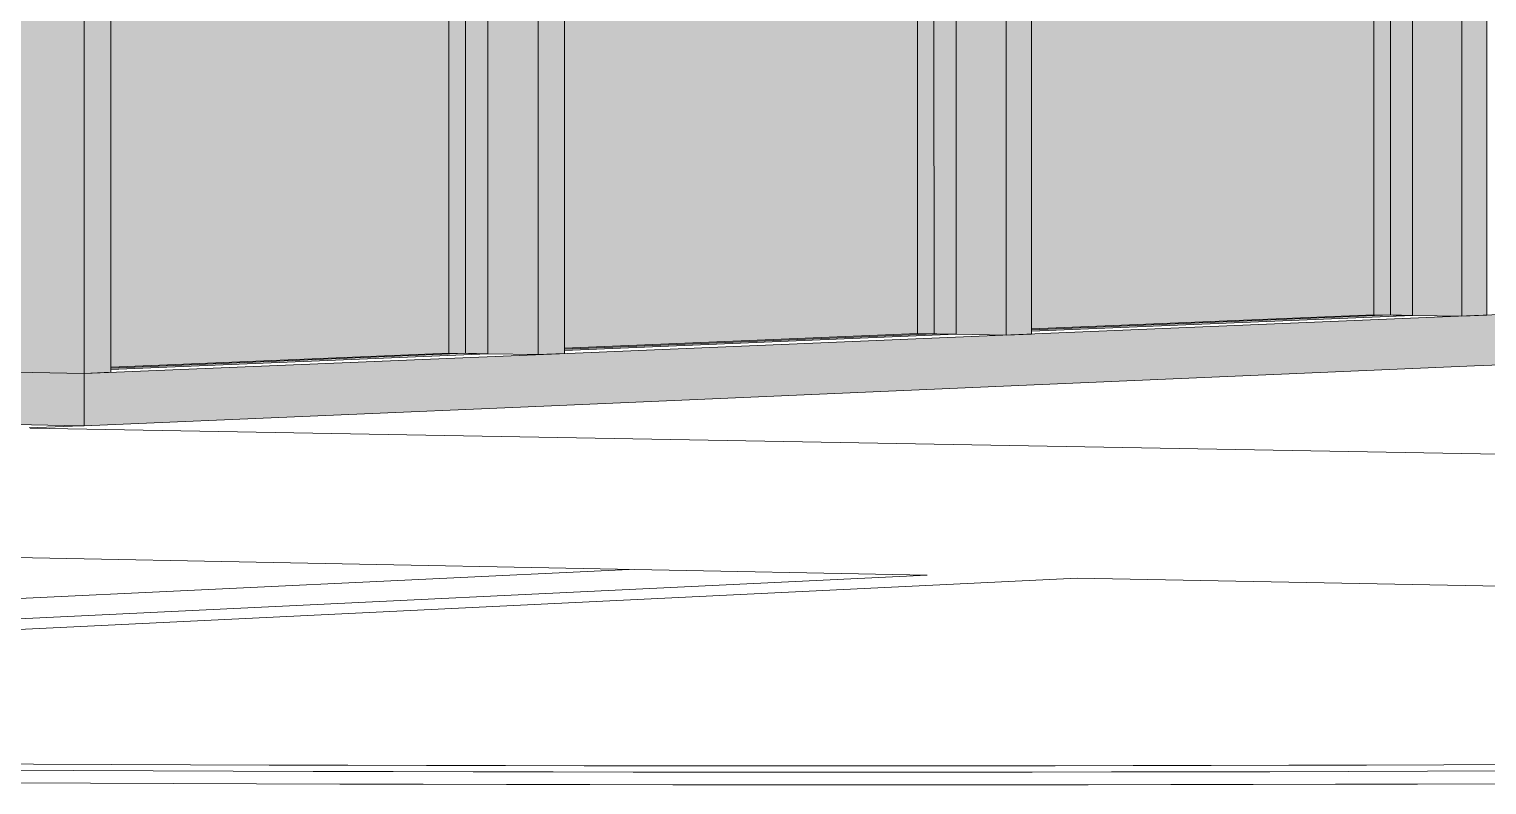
# Model space of a CAD drawing. Header units: inches. Extents: x 31156 to 31160, y -65 to 66.
# Drawn here: x 31156.24284 to 31156.27276, y 59.12702 to 59.14253 of the extents above; entities that cross this region are included whole.
import ezdxf

# ---------------------------------------------------------------- set-up
doc = ezdxf.new("R2010")
doc.units = ezdxf.units.IN
doc.header["$MEASUREMENT"] = 0
for name, color, linetype, lineweight in [('A-GLAZ-CURT', 52, 'Continuous', 9), ('A-GLAZ-CWMG', 51, 'Continuous', 9), ('C-BLDG-PADS', 91, 'Continuous', 9), ('C-TOPO', 7, 'Continuous', 9), ('Conc', 7, 'Continuous', 9), ('EOP-PR', 4, 'Continuous', 9)]:
    doc.layers.add(name, color=color, linetype=linetype, lineweight=lineweight)

msp = doc.modelspace()

# ---------------------------------------------------------------- hatches: boundary and pattern name
at = {"layer": 'A-GLAZ-CURT', "lineweight": 5, "transparency": 33554458}
for points in [[(31156.244516, 59.135543), (31156.252254, 59.135876), (31156.252253, 59.185715), (31156.244515, 59.185914), (31156.244516, 59.13586)], [(31156.253826, 59.13593), (31156.261865, 59.136263), (31156.261863, 59.185468), (31156.253825, 59.185675), (31156.253826, 59.136259)], [(31156.263414, 59.136327), (31156.271229, 59.136651), (31156.271227, 59.185227), (31156.263413, 59.185428), (31156.263414, 59.136647)]]:
    msp.add_hatch(color=256, dxfattribs=at).paths.add_polyline_path(points, flags=0)
at = {"layer": 'A-GLAZ-CWMG', "lineweight": 5}
for points in [[(31156.243964, 59.135459), (31156.243963, 59.186504), (31156.242114, 59.186483), (31156.242115, 59.135491), (31156.242838, 59.135479), (31156.242838, 59.135479)], [(31156.243964, 59.135459), (31156.244515, 59.135482), (31156.244514, 59.186489), (31156.243963, 59.186504), (31156.243964, 59.135878)], [(31156.252254, 59.135864), (31156.252253, 59.185715), (31156.251451, 59.185707), (31156.251452, 59.135878), (31156.251563, 59.135876)], [(31156.253287, 59.135847), (31156.253286, 59.185726), (31156.252253, 59.185715), (31156.252254, 59.135864), (31156.252627, 59.135858)], [(31156.253287, 59.135847), (31156.253825, 59.135876), (31156.253824, 59.185712), (31156.253286, 59.185726), (31156.253287, 59.135876)], [(31156.261865, 59.136263), (31156.261863, 59.185468), (31156.261067, 59.185459), (31156.261068, 59.136276)], [(31156.26289, 59.136246), (31156.262888, 59.185478), (31156.261863, 59.185468), (31156.261865, 59.136263), (31156.262234, 59.136257)], [(31156.26289, 59.136246), (31156.263413, 59.136268), (31156.263412, 59.185465), (31156.262888, 59.185478), (31156.262889, 59.145462)], [(31156.271229, 59.136651), (31156.271227, 59.185227), (31156.270437, 59.185219), (31156.270438, 59.136664)], [(31156.272246, 59.136635), (31156.272244, 59.185237), (31156.271227, 59.185227), (31156.271229, 59.136651), (31156.271596, 59.136645)], [(31156.272246, 59.136635), (31156.272756, 59.136656), (31156.272755, 59.185224), (31156.272244, 59.185237), (31156.272246, 59.145238)], [(31156.272501, 59.135615), (31156.281614, 59.136007), (31156.281614, 59.137024), (31156.272501, 59.136645), (31156.272501, 59.135872)], [(31156.263151, 59.135213), (31156.272501, 59.135615), (31156.272501, 59.136645), (31156.263151, 59.136257), (31156.263151, 59.135874)], [(31156.253556, 59.134801), (31156.263151, 59.135213), (31156.263151, 59.136257), (31156.253556, 59.135858)], [(31156.243964, 59.134388), (31156.253556, 59.134801), (31156.253556, 59.135858), (31156.243964, 59.135459)]]:
    msp.add_hatch(color=256, dxfattribs=at).paths.add_polyline_path(points, flags=0)
at = {"layer": 'A-GLAZ-CWMG'}
h = msp.add_hatch(color=256, dxfattribs=at)
h.paths.add_polyline_path([(31156.243906, 59.134386), (31156.243964, 59.134388), (31156.243964, 59.135459), (31156.242838, 59.135479), (31156.242838, 59.134405)], flags=0)
h.paths.add_polyline_path([(31156.242838, 59.134405), (31156.242838, 59.135479), (31156.242115, 59.135491), (31156.242115, 59.134418), (31156.242355, 59.134413)], flags=0)

# ---------------------------------------------------------------- linework, layer by layer
at = {"layer": 'A-GLAZ-CURT'}
for p, q in [((31156.251795, 59.18571), (31156.251796, 59.135872)), ((31156.252254, 59.135864), (31156.252253, 59.185715)), ((31156.261408, 59.185463), (31156.261409, 59.136271)), ((31156.261865, 59.136263), (31156.261863, 59.185468)), ((31156.270776, 59.185222), (31156.270777, 59.136659)), ((31156.271229, 59.136651), (31156.271227, 59.185227)), ((31156.263414, 59.136327), (31156.271229, 59.136651)), ((31156.270777, 59.136659), (31156.263415, 59.136354)), ((31156.270777, 59.136659), (31156.271229, 59.136651)), ((31156.261409, 59.136271), (31156.253826, 59.135956)), ((31156.253826, 59.13593), (31156.261865, 59.136263)), ((31156.261409, 59.136271), (31156.261865, 59.136263)), ((31156.251796, 59.135872), (31156.244516, 59.13557)), ((31156.244516, 59.135543), (31156.252254, 59.135864)), ((31156.251796, 59.135872), (31156.252254, 59.135864))]:
    msp.add_line(p, q, dxfattribs=at)
at = {"layer": 'A-GLAZ-CWMG'}
for p, q in [((31156.243963, 59.186504), (31156.243964, 59.135459)), ((31156.244514, 59.186489), (31156.244515, 59.135482)), ((31156.251452, 59.135878), (31156.251451, 59.185707)), ((31156.253286, 59.185726), (31156.253287, 59.135847)), ((31156.253824, 59.185712), (31156.253825, 59.135869)), ((31156.261068, 59.136276), (31156.261067, 59.185459)), ((31156.262888, 59.185478), (31156.26289, 59.136246)), ((31156.263412, 59.185465), (31156.263413, 59.136268)), ((31156.270438, 59.136664), (31156.270437, 59.185219)), ((31156.272244, 59.185237), (31156.272246, 59.136635)), ((31156.272755, 59.185224), (31156.272756, 59.136656)), ((31156.272501, 59.136645), (31156.281614, 59.137024)), ((31156.263151, 59.136257), (31156.272501, 59.136645)), ((31156.263415, 59.136373), (31156.270438, 59.136664)), ((31156.271229, 59.136651), (31156.270438, 59.136664)), ((31156.272246, 59.136635), (31156.271229, 59.136651)), ((31156.272756, 59.136656), (31156.272246, 59.136635)), ((31156.253556, 59.135858), (31156.263151, 59.136257)), ((31156.253826, 59.135976), (31156.261068, 59.136276)), ((31156.261865, 59.136263), (31156.261068, 59.136276)), ((31156.26289, 59.136246), (31156.261865, 59.136263)), ((31156.263413, 59.136268), (31156.26289, 59.136246)), ((31156.243964, 59.135459), (31156.253556, 59.135858)), ((31156.244517, 59.135591), (31156.251452, 59.135878)), ((31156.252254, 59.135864), (31156.251452, 59.135878)), ((31156.253287, 59.135847), (31156.252254, 59.135864)), ((31156.253825, 59.135869), (31156.253287, 59.135847)), ((31156.272501, 59.135612), (31156.281614, 59.136004)), ((31156.263151, 59.13521), (31156.272501, 59.135612)), ((31156.243964, 59.135459), (31156.242115, 59.135491)), ((31156.243964, 59.135459), (31156.242115, 59.135491)), ((31156.244515, 59.135482), (31156.243964, 59.135459)), ((31156.243964, 59.134385), (31156.243964, 59.135459)), ((31156.253556, 59.134797), (31156.263151, 59.13521)), ((31156.243964, 59.134385), (31156.253556, 59.134797)), ((31156.242115, 59.134418), (31156.243906, 59.134386)), ((31156.243906, 59.134386), (31156.243964, 59.134385))]:
    msp.add_line(p, q, dxfattribs=at)
at = {"layer": 'C-BLDG-PADS'}
msp.add_line((31156.242837, 59.13434), (31156.243906, 59.134386), dxfattribs=at)
at = {"layer": 'C-TOPO'}
msp.add_line((31156.242837, 59.13434), (31156.243906, 59.134386), dxfattribs=at)
msp.add_line((31156.242837, 59.13434), (31156.243906, 59.134386), dxfattribs=at)
at = {"layer": 'Conc'}
for p, q in [((31156.26127, 59.131319), (31155.599173, 59.144107)), ((31156.24286, 59.134337), (31156.286811, 59.133553)), ((31156.276219, 59.13103), (31156.264345, 59.131259))]:
    msp.add_line(p, q, dxfattribs=at)
at = {"layer": 'EOP-PR'}
for p, q in [((31156.199224, 59.128773), (31156.255151, 59.131437)), ((31156.205606, 59.128636), (31156.26127, 59.131319)), ((31156.208815, 59.128567), (31156.264345, 59.131259))]:
    msp.add_line(p, q, dxfattribs=at)
for points in [[(31156.241316, 59.127449, 0), (31156.242925, 59.127442, 0), (31156.244536, 59.127435, 0), (31156.246149, 59.127428, 0), (31156.247764, 59.127423, 0), (31156.249379, 59.127418, 0), (31156.250995, 59.127414, 0), (31156.252612, 59.12741, 0), (31156.254228, 59.127408, 0), (31156.255843, 59.127406, 0), (31156.257458, 59.127404, 0), (31156.259071, 59.127404, 0), (31156.260682, 59.127404, 0), (31156.262291, 59.127405, 0), (31156.263897, 59.127407, 0), (31156.2655, 59.12741, 0), (31156.267099, 59.127413, 0), (31156.268695, 59.127417, 0), (31156.270286, 59.127422, 0), (31156.271872, 59.127428, 0), (31156.273453, 59.127434, 0)], [(31156.242111, 59.127317, 0), (31156.243747, 59.12731, 0), (31156.245385, 59.127303, 0), (31156.247025, 59.127297, 0), (31156.248666, 59.127292, 0), (31156.250308, 59.127287, 0), (31156.25195, 59.127283, 0), (31156.253592, 59.12728, 0), (31156.255234, 59.127278, 0), (31156.256875, 59.127276, 0), (31156.258515, 59.127276, 0), (31156.260153, 59.127276, 0), (31156.261789, 59.127276, 0), (31156.263422, 59.127278, 0), (31156.265053, 59.12728, 0), (31156.26668, 59.127283, 0), (31156.268303, 59.127286, 0), (31156.269923, 59.127291, 0), (31156.271538, 59.127296, 0), (31156.273148, 59.127302, 0)], [(31156.242389, 59.127056, 0), (31156.244093, 59.127049, 0), (31156.245799, 59.127042, 0), (31156.247506, 59.127036, 0), (31156.249215, 59.127031, 0), (31156.250924, 59.127027, 0), (31156.252633, 59.127023, 0), (31156.254342, 59.12702, 0), (31156.256051, 59.127018, 0), (31156.257758, 59.127016, 0), (31156.259465, 59.127016, 0), (31156.261169, 59.127016, 0), (31156.262871, 59.127017, 0), (31156.264571, 59.127018, 0), (31156.266268, 59.127021, 0), (31156.267961, 59.127024, 0), (31156.269651, 59.127028, 0), (31156.271336, 59.127032, 0), (31156.273017, 59.127038, 0)]]:
    msp.add_polyline3d(points, dxfattribs=at)

doc.saveas('drawing.dxf')
